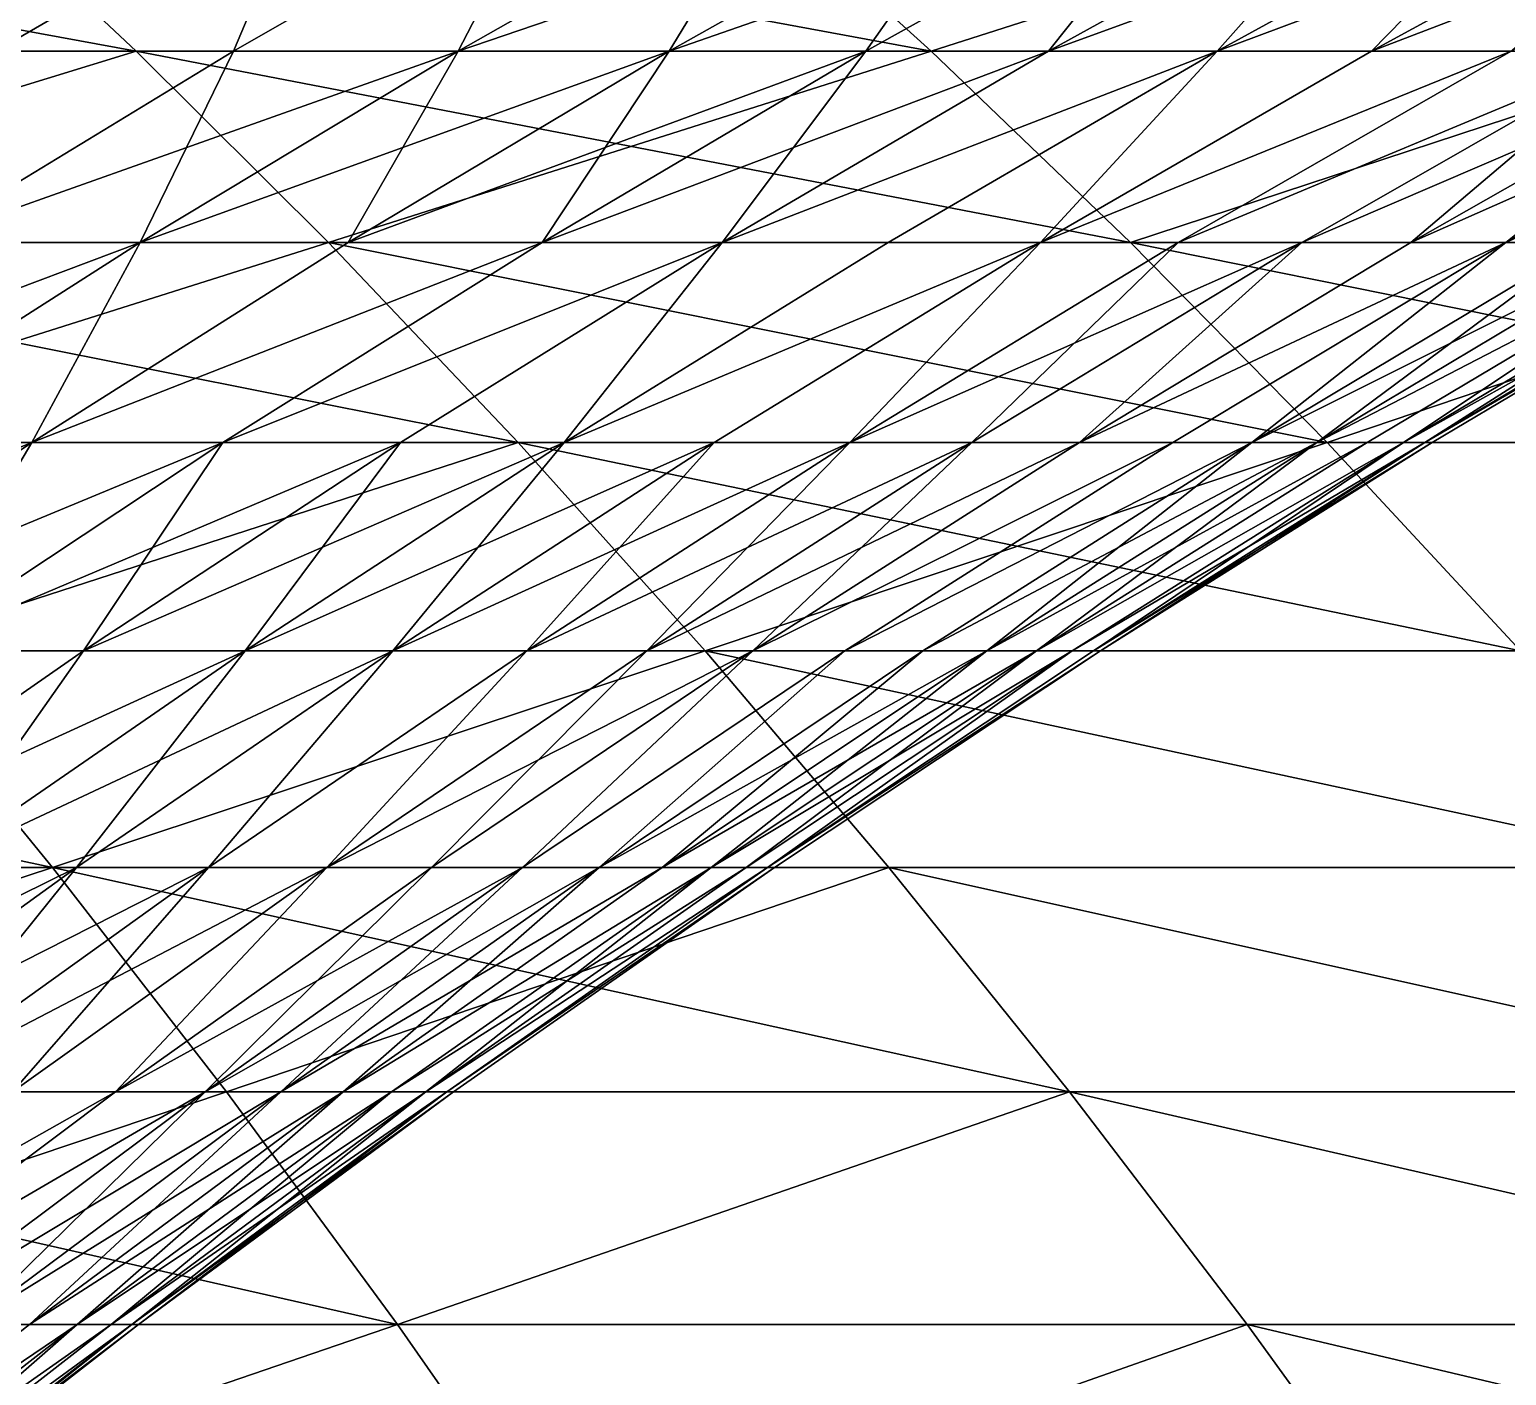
# Model space of a CAD drawing. Header units: millimetres. Extents: x -3250 to 6200, y -3250 to 3250.
# Drawn here: x 4911.4 to 4986.6, y 635.1 to 703.7 of the extents above; entities that cross this region are included whole.
import ezdxf

# ---------------------------------------------------------------- set-up
doc = ezdxf.new("R2010")
doc.units = ezdxf.units.MM
doc.header["$MEASUREMENT"] = 0
doc.layers.add('MESH_3D', color=2, linetype='CONTINUOUS')

msp = doc.modelspace()

# ---------------------------------------------------------------- linework, layer by layer
at = {"layer": 'MESH_3D'}
for points in [[(4866.086, 711.897, 1149.376), (4906.906, 711.897, 1176.467), (4916.84, 702.577, 1161.896)], [(4866.086, 711.897, 1149.376), (4916.84, 702.577, 1161.896), (4875.654, 702.577, 1134.562)], [(4906.906, 711.897, 25523.533), (4875.654, 702.577, 25565.438), (4916.84, 702.577, 25538.104)], [(4883.327, 702.577, 2244.611), (4896.837, 702.577, 2271.791), (4912.725, 711.897, 2264.14)], [(4883.327, 702.577, 2244.611), (4912.725, 711.897, 2264.14), (4899.02, 711.897, 2236.565)], [(4896.837, 702.577, 2271.791), (4909.664, 702.577, 2299.3), (4925.738, 711.897, 2292.047)], [(4896.837, 702.577, 2271.791), (4925.738, 711.897, 2292.047), (4912.725, 711.897, 2264.14)], [(4896.837, 702.577, 24428.209), (4899.02, 711.897, 24463.435), (4912.725, 711.897, 24435.86)], [(4909.664, 702.577, 24400.7), (4896.837, 702.577, 24428.209), (4912.725, 711.897, 24435.86)], [(4906.906, 711.897, 1176.467), (4957.332, 702.577, 1190.249), (4916.84, 702.577, 1161.896)], [(4906.906, 711.897, 1176.467), (4947.038, 711.897, 1204.567), (4957.332, 702.577, 1190.249)], [(4957.332, 702.577, 25509.751), (4906.906, 711.897, 25523.533), (4916.84, 702.577, 25538.104)], [(4947.038, 711.897, 25495.433), (4906.906, 711.897, 25523.533), (4957.332, 702.577, 25509.751)], [(4909.664, 702.577, 2299.3), (4921.802, 702.577, 2327.121), (4925.738, 711.897, 2292.047)], [(4909.664, 702.577, 24400.7), (4912.725, 711.897, 24435.86), (4925.738, 711.897, 24407.953)], [(4921.802, 702.577, 24372.879), (4909.664, 702.577, 24400.7), (4925.738, 711.897, 24407.953)], [(4921.802, 702.577, 2327.121), (4933.243, 702.577, 2355.235), (4938.052, 711.897, 2320.271)], [(4925.738, 711.897, 2292.047), (4921.802, 702.577, 2327.121), (4938.052, 711.897, 2320.271)], [(4921.802, 702.577, 24372.879), (4925.738, 711.897, 24407.953), (4938.052, 711.897, 24379.729)], [(4933.243, 702.577, 24344.765), (4921.802, 702.577, 24372.879), (4938.052, 711.897, 24379.729)], [(4933.243, 702.577, 2355.235), (4960.55, 711.897, 2377.594), (4949.658, 711.897, 2348.792)], [(4933.243, 702.577, 2355.235), (4943.979, 702.577, 2383.626), (4960.55, 711.897, 2377.594)], [(4938.052, 711.897, 2320.271), (4933.243, 702.577, 2355.235), (4949.658, 711.897, 2348.792)], [(4933.243, 702.577, 24344.765), (4938.052, 711.897, 24379.729), (4949.658, 711.897, 24351.208)], [(4943.979, 702.577, 24316.374), (4933.243, 702.577, 24344.765), (4949.658, 711.897, 24351.208)], [(4943.979, 702.577, 2383.626), (4970.72, 711.897, 2406.659), (4960.55, 711.897, 2377.594)], [(4943.979, 702.577, 2383.626), (4954.004, 702.577, 2412.275), (4970.72, 711.897, 2406.659)], [(4943.979, 702.577, 24316.374), (4949.658, 711.897, 24351.208), (4960.55, 711.897, 24322.406)], [(4954.004, 702.577, 24287.725), (4943.979, 702.577, 24316.374), (4960.55, 711.897, 24322.406)], [(4947.038, 711.897, 1204.567), (4986.457, 711.897, 1233.66), (4957.332, 702.577, 1190.249)], [(4986.457, 711.897, 25466.34), (4947.038, 711.897, 25495.433), (4957.332, 702.577, 25509.751)], [(4954.004, 702.577, 2412.275), (4963.311, 702.577, 2441.166), (4970.72, 711.897, 2406.659)], [(4954.004, 702.577, 24287.725), (4960.55, 711.897, 24322.406), (4970.72, 711.897, 24293.341)], [(4963.311, 702.577, 24258.834), (4954.004, 702.577, 24287.725), (4970.72, 711.897, 24293.341)], [(4957.332, 702.577, 1190.249), (4986.457, 711.897, 1233.66), (4997.105, 702.577, 1219.603)], [(4986.457, 711.897, 25466.34), (4957.332, 702.577, 25509.751), (4997.105, 702.577, 25480.397)], [(4963.311, 702.577, 2441.166), (4988.871, 711.897, 2465.503), (4980.162, 711.897, 2435.968)], [(4963.311, 702.577, 2441.166), (4971.896, 702.577, 2470.28), (4988.871, 711.897, 2465.503)], [(4970.72, 711.897, 2406.659), (4963.311, 702.577, 2441.166), (4980.162, 711.897, 2435.968)], [(4963.311, 702.577, 24258.834), (4970.72, 711.897, 24293.341), (4980.162, 711.897, 24264.032)], [(4971.896, 702.577, 24229.72), (4963.311, 702.577, 24258.834), (4980.162, 711.897, 24264.032)], [(4971.896, 702.577, 2470.28), (4996.841, 711.897, 2495.247), (4988.871, 711.897, 2465.503)], [(4971.896, 702.577, 2470.28), (4979.752, 702.577, 2499.598), (4996.841, 711.897, 2495.247)], [(4971.896, 702.577, 24229.72), (4980.162, 711.897, 24264.032), (4988.871, 711.897, 24234.497)], [(4979.752, 702.577, 24200.402), (4971.896, 702.577, 24229.72), (4988.871, 711.897, 24234.497)], [(4979.752, 702.577, 2499.598), (4986.874, 702.577, 2529.104), (4996.841, 711.897, 2495.247)], [(4979.752, 702.577, 24200.402), (4988.871, 711.897, 24234.497), (4996.841, 711.897, 24204.753)], [(5004.067, 711.897, 24174.82), (4979.752, 702.577, 24200.402), (4996.841, 711.897, 24204.753)], [(4986.874, 702.577, 24170.896), (4979.752, 702.577, 24200.402), (5004.067, 711.897, 24174.82)], [(4986.457, 711.897, 1233.66), (5025.138, 711.897, 1263.726), (5036.133, 702.577, 1249.938)], [(4986.457, 711.897, 1233.66), (5036.133, 702.577, 1249.938), (4997.105, 702.577, 1219.603)], [(5025.138, 711.897, 25436.274), (4986.457, 711.897, 25466.34), (4997.105, 702.577, 25480.397)], [(4875.654, 702.577, 1134.562), (4916.84, 702.577, 1161.896), (4885.093, 692.82, 1119.948)], [(4916.84, 702.577, 25538.104), (4875.654, 702.577, 25565.438), (4885.093, 692.82, 25580.052)], [(4885.093, 692.82, 1119.948), (4916.84, 702.577, 1161.896), (4926.64, 692.82, 1147.522)], [(4916.84, 702.577, 25538.104), (4885.093, 692.82, 25580.052), (4926.64, 692.82, 25552.478)], [(4905.771, 692.82, 2333.878), (4933.243, 702.577, 2355.235), (4921.802, 702.577, 2327.121)], [(4905.771, 692.82, 2333.878), (4917.048, 692.82, 2361.591), (4933.243, 702.577, 2355.235)], [(4909.664, 702.577, 2299.3), (4905.771, 692.82, 2333.878), (4921.802, 702.577, 2327.121)], [(4905.771, 692.82, 24366.122), (4909.664, 702.577, 24400.7), (4921.802, 702.577, 24372.879)], [(4917.048, 692.82, 24338.409), (4905.771, 692.82, 24366.122), (4921.802, 702.577, 24372.879)], [(4916.84, 702.577, 1161.896), (4957.332, 702.577, 1190.249), (4967.487, 692.82, 1176.124)], [(4916.84, 702.577, 1161.896), (4967.487, 692.82, 1176.124), (4926.64, 692.82, 1147.522)], [(4957.332, 702.577, 25509.751), (4916.84, 702.577, 25538.104), (4926.64, 692.82, 25552.478)], [(4917.048, 692.82, 2361.591), (4927.631, 692.82, 2389.576), (4943.979, 702.577, 2383.626)], [(4917.048, 692.82, 2361.591), (4943.979, 702.577, 2383.626), (4933.243, 702.577, 2355.235)], [(4917.048, 692.82, 24338.409), (4921.802, 702.577, 24372.879), (4933.243, 702.577, 24344.765)], [(4927.631, 692.82, 24310.424), (4917.048, 692.82, 24338.409), (4933.243, 702.577, 24344.765)], [(4957.332, 702.577, 25509.751), (4926.64, 692.82, 25552.478), (4967.487, 692.82, 25523.876)], [(4927.631, 692.82, 2389.576), (4937.513, 692.82, 2417.816), (4943.979, 702.577, 2383.626)], [(4927.631, 692.82, 24310.424), (4933.243, 702.577, 24344.765), (4943.979, 702.577, 24316.374)], [(4954.004, 702.577, 24287.725), (4927.631, 692.82, 24310.424), (4943.979, 702.577, 24316.374)], [(4937.513, 692.82, 24282.184), (4927.631, 692.82, 24310.424), (4954.004, 702.577, 24287.725)], [(4937.513, 692.82, 2417.816), (4963.311, 702.577, 2441.166), (4954.004, 702.577, 2412.275)], [(4937.513, 692.82, 2417.816), (4946.687, 692.82, 2446.294), (4963.311, 702.577, 2441.166)], [(4943.979, 702.577, 2383.626), (4937.513, 692.82, 2417.816), (4954.004, 702.577, 2412.275)], [(4946.687, 692.82, 24253.706), (4937.513, 692.82, 24282.184), (4954.004, 702.577, 24287.725)], [(4946.687, 692.82, 2446.294), (4971.896, 702.577, 2470.28), (4963.311, 702.577, 2441.166)], [(4946.687, 692.82, 2446.294), (4955.149, 692.82, 2474.991), (4971.896, 702.577, 2470.28)], [(4946.687, 692.82, 24253.706), (4954.004, 702.577, 24287.725), (4963.311, 702.577, 24258.834)], [(4971.896, 702.577, 24229.72), (4946.687, 692.82, 24253.706), (4963.311, 702.577, 24258.834)], [(4955.149, 692.82, 24225.009), (4946.687, 692.82, 24253.706), (4971.896, 702.577, 24229.72)], [(4955.149, 692.82, 2474.991), (4962.893, 692.82, 2503.891), (4971.896, 702.577, 2470.28)], [(4962.893, 692.82, 24196.109), (4955.149, 692.82, 24225.009), (4971.896, 702.577, 24229.72)], [(4957.332, 702.577, 1190.249), (4997.105, 702.577, 1219.603), (4967.487, 692.82, 1176.124)], [(4997.105, 702.577, 25480.397), (4957.332, 702.577, 25509.751), (4967.487, 692.82, 25523.876)], [(4962.893, 692.82, 2503.891), (4969.913, 692.82, 2532.975), (4986.874, 702.577, 2529.104)], [(4962.893, 692.82, 2503.891), (4986.874, 702.577, 2529.104), (4979.752, 702.577, 2499.598)], [(4971.896, 702.577, 2470.28), (4962.893, 692.82, 2503.891), (4979.752, 702.577, 2499.598)], [(4962.893, 692.82, 24196.109), (4971.896, 702.577, 24229.72), (4979.752, 702.577, 24200.402)], [(4986.874, 702.577, 24170.896), (4962.893, 692.82, 24196.109), (4979.752, 702.577, 24200.402)], [(4969.913, 692.82, 24167.025), (4962.893, 692.82, 24196.109), (4986.874, 702.577, 24170.896)], [(4967.487, 692.82, 1176.124), (4997.105, 702.577, 1219.603), (5007.609, 692.82, 1205.735)], [(4997.105, 702.577, 25480.397), (4967.487, 692.82, 25523.876), (5007.609, 692.82, 25494.265)], [(4969.913, 692.82, 2532.975), (4976.207, 692.82, 2562.225), (4993.259, 702.577, 2558.778)], [(4969.913, 692.82, 2532.975), (4993.259, 702.577, 2558.778), (4986.874, 702.577, 2529.104)], [(4993.259, 702.577, 24141.222), (4969.913, 692.82, 24167.025), (4986.874, 702.577, 24170.896)], [(4976.207, 692.82, 24137.775), (4969.913, 692.82, 24167.025), (4993.259, 702.577, 24141.222)], [(4976.207, 692.82, 2562.225), (4998.902, 702.577, 2588.601), (4993.259, 702.577, 2558.778)], [(4976.207, 692.82, 2562.225), (4981.769, 692.82, 2591.622), (4998.902, 702.577, 2588.601)], [(4981.769, 692.82, 24108.378), (4976.207, 692.82, 24137.775), (4993.259, 702.577, 24141.222)], [(4981.769, 692.82, 2591.622), (4986.597, 692.82, 2621.149), (5003.8, 702.577, 2618.556)], [(4981.769, 692.82, 2591.622), (5003.8, 702.577, 2618.556), (4998.902, 702.577, 2588.601)], [(4981.769, 692.82, 24108.378), (4993.259, 702.577, 24141.222), (4998.902, 702.577, 24111.399)], [(4986.597, 692.82, 24078.851), (4981.769, 692.82, 24108.378), (4998.902, 702.577, 24111.399)], [(4986.597, 692.82, 2621.149), (4990.687, 692.82, 2650.788), (5007.949, 702.577, 2648.624)], [(4986.597, 692.82, 2621.149), (5007.949, 702.577, 2648.624), (5003.8, 702.577, 2618.556)], [(4986.597, 692.82, 24078.851), (4998.902, 702.577, 24111.399), (5003.8, 702.577, 24081.444)], [(4990.687, 692.82, 24049.212), (4986.597, 692.82, 24078.851), (5003.8, 702.577, 24081.444)], [(4885.093, 692.82, 1119.948), (4936.3, 682.633, 1133.354), (4894.396, 682.633, 1105.543)], [(4885.093, 692.82, 1119.948), (4926.64, 692.82, 1147.522), (4936.3, 682.633, 1133.354)], [(4926.64, 692.82, 25552.478), (4885.093, 692.82, 25580.052), (4894.396, 682.633, 25594.457)], [(4889.97, 682.633, 2340.539), (4917.048, 692.82, 2361.591), (4905.771, 692.82, 2333.878)], [(4889.97, 682.633, 2340.539), (4901.086, 682.633, 2367.856), (4917.048, 692.82, 2361.591)], [(4926.64, 692.82, 25552.478), (4894.396, 682.633, 25594.457), (4936.3, 682.633, 25566.646)], [(4901.086, 682.633, 2367.856), (4911.517, 682.633, 2395.441), (4917.048, 692.82, 2361.591)], [(4901.086, 682.633, 24332.144), (4905.771, 692.82, 24366.122), (4917.048, 692.82, 24338.409)], [(4911.517, 682.633, 24304.559), (4901.086, 682.633, 24332.144), (4917.048, 692.82, 24338.409)], [(4911.517, 682.633, 2395.441), (4937.513, 692.82, 2417.816), (4927.631, 692.82, 2389.576)], [(4911.517, 682.633, 2395.441), (4921.258, 682.633, 2423.277), (4937.513, 692.82, 2417.816)], [(4917.048, 692.82, 2361.591), (4911.517, 682.633, 2395.441), (4927.631, 692.82, 2389.576)], [(4911.517, 682.633, 24304.559), (4917.048, 692.82, 24338.409), (4927.631, 692.82, 24310.424)], [(4937.513, 692.82, 24282.184), (4911.517, 682.633, 24304.559), (4927.631, 692.82, 24310.424)], [(4921.258, 682.633, 24276.723), (4911.517, 682.633, 24304.559), (4937.513, 692.82, 24282.184)], [(4921.258, 682.633, 2423.277), (4930.301, 682.633, 2451.348), (4946.687, 692.82, 2446.294)], [(4921.258, 682.633, 2423.277), (4946.687, 692.82, 2446.294), (4937.513, 692.82, 2417.816)], [(4946.687, 692.82, 24253.706), (4921.258, 682.633, 24276.723), (4937.513, 692.82, 24282.184)], [(4930.301, 682.633, 24248.652), (4921.258, 682.633, 24276.723), (4946.687, 692.82, 24253.706)], [(4926.64, 692.82, 1147.522), (4967.487, 692.82, 1176.124), (4977.497, 682.633, 1162.201)], [(4926.64, 692.82, 1147.522), (4977.497, 682.633, 1162.201), (4936.3, 682.633, 1133.354)], [(4977.497, 682.633, 25537.799), (4926.64, 692.82, 25552.478), (4936.3, 682.633, 25566.646)], [(4967.487, 692.82, 25523.876), (4926.64, 692.82, 25552.478), (4977.497, 682.633, 25537.799)], [(4930.301, 682.633, 2451.348), (4938.642, 682.633, 2479.636), (4946.687, 692.82, 2446.294)], [(4938.642, 682.633, 24220.364), (4930.301, 682.633, 24248.652), (4946.687, 692.82, 24253.706)], [(4938.642, 682.633, 2479.636), (4962.893, 692.82, 2503.891), (4955.149, 692.82, 2474.991)], [(4938.642, 682.633, 2479.636), (4946.275, 682.633, 2508.123), (4962.893, 692.82, 2503.891)], [(4946.687, 692.82, 2446.294), (4938.642, 682.633, 2479.636), (4955.149, 692.82, 2474.991)], [(4938.642, 682.633, 24220.364), (4946.687, 692.82, 24253.706), (4955.149, 692.82, 24225.009)], [(4962.893, 692.82, 24196.109), (4938.642, 682.633, 24220.364), (4955.149, 692.82, 24225.009)], [(4946.275, 682.633, 24191.877), (4938.642, 682.633, 24220.364), (4962.893, 692.82, 24196.109)], [(4946.275, 682.633, 2508.123), (4953.195, 682.633, 2536.791), (4962.893, 692.82, 2503.891)], [(4953.195, 682.633, 24163.209), (4946.275, 682.633, 24191.877), (4962.893, 692.82, 24196.109)], [(4953.195, 682.633, 2536.791), (4959.399, 682.633, 2565.622), (4976.207, 692.82, 2562.225)], [(4953.195, 682.633, 2536.791), (4976.207, 692.82, 2562.225), (4969.913, 692.82, 2532.975)], [(4962.893, 692.82, 2503.891), (4953.195, 682.633, 2536.791), (4969.913, 692.82, 2532.975)], [(4953.195, 682.633, 24163.209), (4962.893, 692.82, 24196.109), (4969.913, 692.82, 24167.025)], [(4959.399, 682.633, 24134.378), (4953.195, 682.633, 24163.209), (4969.913, 692.82, 24167.025)], [(4959.399, 682.633, 2565.622), (4964.882, 682.633, 2594.6), (4976.207, 692.82, 2562.225)], [(4959.399, 682.633, 24134.378), (4969.913, 692.82, 24167.025), (4976.207, 692.82, 24137.775)], [(4964.882, 682.633, 24105.4), (4959.399, 682.633, 24134.378), (4976.207, 692.82, 24137.775)], [(4964.882, 682.633, 2594.6), (4969.64, 682.633, 2623.705), (4986.597, 692.82, 2621.149)], [(4964.882, 682.633, 2594.6), (4986.597, 692.82, 2621.149), (4981.769, 692.82, 2591.622)], [(4976.207, 692.82, 2562.225), (4964.882, 682.633, 2594.6), (4981.769, 692.82, 2591.622)], [(4964.882, 682.633, 24105.4), (4976.207, 692.82, 24137.775), (4981.769, 692.82, 24108.378)], [(4986.597, 692.82, 24078.851), (4964.882, 682.633, 24105.4), (4981.769, 692.82, 24108.378)], [(4969.64, 682.633, 24076.295), (4964.882, 682.633, 24105.4), (4986.597, 692.82, 24078.851)], [(4967.487, 692.82, 1176.124), (5007.609, 692.82, 1205.735), (5017.963, 682.633, 1192.066)], [(4967.487, 692.82, 1176.124), (5017.963, 682.633, 1192.066), (4977.497, 682.633, 1162.201)], [(5007.609, 692.82, 25494.265), (4967.487, 692.82, 25523.876), (4977.497, 682.633, 25537.799)], [(4969.64, 682.633, 2623.705), (4973.672, 682.633, 2652.92), (4986.597, 692.82, 2621.149)], [(4973.672, 682.633, 24047.08), (4969.64, 682.633, 24076.295), (4986.597, 692.82, 24078.851)], [(4973.672, 682.633, 2652.92), (4976.974, 682.633, 2682.226), (4994.037, 692.82, 2680.519)], [(4973.672, 682.633, 2652.92), (4994.037, 692.82, 2680.519), (4990.687, 692.82, 2650.788)], [(4986.597, 692.82, 2621.149), (4973.672, 682.633, 2652.92), (4990.687, 692.82, 2650.788)], [(4973.672, 682.633, 24047.08), (4986.597, 692.82, 24078.851), (4990.687, 692.82, 24049.212)], [(4976.974, 682.633, 24017.774), (4973.672, 682.633, 24047.08), (4990.687, 692.82, 24049.212)], [(4976.974, 682.633, 2682.226), (4979.544, 682.633, 2711.605), (4996.645, 692.82, 2710.324)], [(4976.974, 682.633, 2682.226), (4996.645, 692.82, 2710.324), (4994.037, 692.82, 2680.519)], [(4976.974, 682.633, 24017.774), (4990.687, 692.82, 24049.212), (4994.037, 692.82, 24019.481)], [(4996.645, 692.82, 23989.676), (4976.974, 682.633, 24017.774), (4994.037, 692.82, 24019.481)], [(4979.544, 682.633, 23988.395), (4976.974, 682.633, 24017.774), (4996.645, 692.82, 23989.676)], [(5007.609, 692.82, 25494.265), (4977.497, 682.633, 25537.799), (5017.963, 682.633, 25507.934)], [(4979.544, 682.633, 2711.605), (4981.381, 682.633, 2741.04), (4996.645, 692.82, 2710.324)], [(4981.381, 682.633, 23958.96), (4979.544, 682.633, 23988.395), (4996.645, 692.82, 23989.676)], [(4981.381, 682.633, 2741.04), (4982.484, 682.633, 2770.511), (4998.508, 692.82, 2740.185)], [(4996.645, 692.82, 2710.324), (4981.381, 682.633, 2741.04), (4998.508, 692.82, 2740.185)], [(4981.381, 682.633, 23958.96), (4996.645, 692.82, 23989.676), (4998.508, 692.82, 23959.815)], [(4999.627, 692.82, 23929.917), (4981.381, 682.633, 23958.96), (4998.508, 692.82, 23959.815)], [(4982.484, 682.633, 23929.489), (4981.381, 682.633, 23958.96), (4999.627, 692.82, 23929.917)], [(4982.484, 682.633, 2770.511), (4982.852, 682.633, 2800), (5000, 692.82, 2800)], [(4982.484, 682.633, 2770.511), (5000, 692.82, 2800), (4999.627, 692.82, 2770.083)], [(4998.508, 692.82, 2740.185), (4982.484, 682.633, 2770.511), (4999.627, 692.82, 2770.083)], [(4982.484, 682.633, 23929.489), (5000, 692.82, 23900), (4982.852, 682.633, 23900)], [(4982.484, 682.633, 23929.489), (4999.627, 692.82, 23929.917), (5000, 692.82, 23900)], [(5000, 692.82, 23900), (5000, 692.82, 2800), (4982.852, 682.633, 2800)], [(4982.852, 682.633, 23900), (5000, 692.82, 23900), (4982.852, 682.633, 2800)], [(4885.364, 672.021, 2374.026), (4911.517, 682.633, 2395.441), (4901.086, 682.633, 2367.856)], [(4885.364, 672.021, 2374.026), (4895.647, 672.021, 2401.217), (4911.517, 682.633, 2395.441)], [(4894.396, 682.633, 1105.543), (4936.3, 682.633, 1133.354), (4903.559, 672.021, 1091.356)], [(4936.3, 682.633, 25566.646), (4894.396, 682.633, 25594.457), (4903.559, 672.021, 25608.644)], [(4895.647, 672.021, 2401.217), (4921.258, 682.633, 2423.277), (4911.517, 682.633, 2395.441)], [(4895.647, 672.021, 2401.217), (4905.248, 672.021, 2428.656), (4921.258, 682.633, 2423.277)], [(4895.647, 672.021, 24298.783), (4901.086, 682.633, 24332.144), (4911.517, 682.633, 24304.559)], [(4905.248, 672.021, 24271.344), (4895.647, 672.021, 24298.783), (4911.517, 682.633, 24304.559)], [(4903.559, 672.021, 1091.356), (4936.3, 682.633, 1133.354), (4945.814, 672.021, 1119.4)], [(4936.3, 682.633, 25566.646), (4903.559, 672.021, 25608.644), (4945.814, 672.021, 25580.6)], [(4905.248, 672.021, 2428.656), (4930.301, 682.633, 2451.348), (4921.258, 682.633, 2423.277)], [(4905.248, 672.021, 2428.656), (4914.163, 672.021, 2456.326), (4930.301, 682.633, 2451.348)], [(4905.248, 672.021, 24271.344), (4911.517, 682.633, 24304.559), (4921.258, 682.633, 24276.723)], [(4914.163, 672.021, 24243.674), (4905.248, 672.021, 24271.344), (4921.258, 682.633, 24276.723)], [(4914.163, 672.021, 2456.326), (4922.384, 672.021, 2484.21), (4938.642, 682.633, 2479.636)], [(4914.163, 672.021, 2456.326), (4938.642, 682.633, 2479.636), (4930.301, 682.633, 2451.348)], [(4914.163, 672.021, 24243.674), (4921.258, 682.633, 24276.723), (4930.301, 682.633, 24248.652)], [(4922.384, 672.021, 24215.79), (4914.163, 672.021, 24243.674), (4930.301, 682.633, 24248.652)], [(4922.384, 672.021, 2484.21), (4946.275, 682.633, 2508.123), (4938.642, 682.633, 2479.636)], [(4922.384, 672.021, 2484.21), (4929.908, 672.021, 2512.29), (4946.275, 682.633, 2508.123)], [(4922.384, 672.021, 24215.79), (4930.301, 682.633, 24248.652), (4938.642, 682.633, 24220.364)], [(4929.908, 672.021, 24187.71), (4922.384, 672.021, 24215.79), (4938.642, 682.633, 24220.364)], [(4929.908, 672.021, 2512.29), (4953.195, 682.633, 2536.791), (4946.275, 682.633, 2508.123)], [(4929.908, 672.021, 2512.29), (4936.73, 672.021, 2540.549), (4953.195, 682.633, 2536.791)], [(4929.908, 672.021, 24187.71), (4938.642, 682.633, 24220.364), (4946.275, 682.633, 24191.877)], [(4936.73, 672.021, 24159.451), (4929.908, 672.021, 24187.71), (4946.275, 682.633, 24191.877)], [(4936.3, 682.633, 1133.354), (4977.497, 682.633, 1162.201), (4987.356, 672.021, 1148.488)], [(4936.3, 682.633, 1133.354), (4987.356, 672.021, 1148.488), (4945.814, 672.021, 1119.4)], [(4977.497, 682.633, 25537.799), (4936.3, 682.633, 25566.646), (4945.814, 672.021, 25580.6)], [(4936.73, 672.021, 2540.549), (4959.399, 682.633, 2565.622), (4953.195, 682.633, 2536.791)], [(4936.73, 672.021, 2540.549), (4942.845, 672.021, 2568.969), (4959.399, 682.633, 2565.622)], [(4936.73, 672.021, 24159.451), (4946.275, 682.633, 24191.877), (4953.195, 682.633, 24163.209)], [(4942.845, 672.021, 24131.031), (4936.73, 672.021, 24159.451), (4953.195, 682.633, 24163.209)], [(4942.845, 672.021, 2568.969), (4948.249, 672.021, 2597.533), (4964.882, 682.633, 2594.6)], [(4942.845, 672.021, 2568.969), (4964.882, 682.633, 2594.6), (4959.399, 682.633, 2565.622)], [(4942.845, 672.021, 24131.031), (4953.195, 682.633, 24163.209), (4959.399, 682.633, 24134.378)], [(4948.249, 672.021, 24102.467), (4942.845, 672.021, 24131.031), (4959.399, 682.633, 24134.378)], [(4977.497, 682.633, 25537.799), (4945.814, 672.021, 25580.6), (4987.356, 672.021, 25551.512)], [(4948.249, 672.021, 2597.533), (4969.64, 682.633, 2623.705), (4964.882, 682.633, 2594.6)], [(4948.249, 672.021, 2597.533), (4952.94, 672.021, 2626.222), (4969.64, 682.633, 2623.705)], [(4948.249, 672.021, 24102.467), (4959.399, 682.633, 24134.378), (4964.882, 682.633, 24105.4)], [(4969.64, 682.633, 24076.295), (4948.249, 672.021, 24102.467), (4964.882, 682.633, 24105.4)], [(4952.94, 672.021, 24073.778), (4948.249, 672.021, 24102.467), (4969.64, 682.633, 24076.295)], [(4952.94, 672.021, 2626.222), (4973.672, 682.633, 2652.92), (4969.64, 682.633, 2623.705)], [(4952.94, 672.021, 2626.222), (4956.914, 672.021, 2655.02), (4973.672, 682.633, 2652.92)], [(4973.672, 682.633, 24047.08), (4952.94, 672.021, 24073.778), (4969.64, 682.633, 24076.295)], [(4956.914, 672.021, 24044.98), (4952.94, 672.021, 24073.778), (4973.672, 682.633, 24047.08)], [(4956.914, 672.021, 2655.02), (4976.974, 682.633, 2682.226), (4973.672, 682.633, 2652.92)], [(4956.914, 672.021, 2655.02), (4960.169, 672.021, 2683.908), (4976.974, 682.633, 2682.226)], [(4960.169, 672.021, 24016.092), (4956.914, 672.021, 24044.98), (4973.672, 682.633, 24047.08)], [(4960.169, 672.021, 2683.908), (4962.703, 672.021, 2712.867), (4979.544, 682.633, 2711.605)], [(4960.169, 672.021, 2683.908), (4979.544, 682.633, 2711.605), (4976.974, 682.633, 2682.226)], [(4960.169, 672.021, 24016.092), (4973.672, 682.633, 24047.08), (4976.974, 682.633, 24017.774)], [(4962.703, 672.021, 23987.133), (4960.169, 672.021, 24016.092), (4976.974, 682.633, 24017.774)], [(4962.703, 672.021, 2712.867), (4964.514, 672.021, 2741.882), (4981.381, 682.633, 2741.04)], [(4962.703, 672.021, 2712.867), (4981.381, 682.633, 2741.04), (4979.544, 682.633, 2711.605)], [(4962.703, 672.021, 23987.133), (4976.974, 682.633, 24017.774), (4979.544, 682.633, 23988.395)], [(4981.381, 682.633, 23958.96), (4962.703, 672.021, 23987.133), (4979.544, 682.633, 23988.395)], [(4964.514, 672.021, 23958.118), (4962.703, 672.021, 23987.133), (4981.381, 682.633, 23958.96)], [(4964.514, 672.021, 2741.882), (4982.484, 682.633, 2770.511), (4981.381, 682.633, 2741.04)], [(4964.514, 672.021, 2741.882), (4965.601, 672.021, 2770.932), (4982.484, 682.633, 2770.511)], [(4965.601, 672.021, 23929.068), (4964.514, 672.021, 23958.118), (4981.381, 682.633, 23958.96)], [(4965.601, 672.021, 2770.932), (4982.852, 682.633, 2800), (4982.484, 682.633, 2770.511)], [(4965.601, 672.021, 2770.932), (4965.963, 672.021, 2800), (4982.852, 682.633, 2800)], [(4965.601, 672.021, 23929.068), (4981.381, 682.633, 23958.96), (4982.484, 682.633, 23929.489)], [(4965.601, 672.021, 23929.068), (4982.484, 682.633, 23929.489), (4965.963, 672.021, 23900)], [(4965.963, 672.021, 23900), (4982.852, 682.633, 23900), (4982.852, 682.633, 2800)], [(4965.963, 672.021, 23900), (4982.852, 682.633, 2800), (4965.963, 672.021, 2800)], [(4982.484, 682.633, 23929.489), (4982.852, 682.633, 23900), (4965.963, 672.021, 23900)], [(4977.497, 682.633, 1162.201), (5017.963, 682.633, 1192.066), (4987.356, 672.021, 1148.488)], [(5017.963, 682.633, 25507.934), (4977.497, 682.633, 25537.799), (4987.356, 672.021, 25551.512)], [(4860.619, 672.021, 1064.375), (4912.576, 660.991, 1077.396), (4869.284, 660.991, 1050.194)], [(4860.619, 672.021, 1064.375), (4903.559, 672.021, 1091.356), (4912.576, 660.991, 1077.396)], [(4903.559, 672.021, 25608.644), (4869.284, 660.991, 25649.806), (4912.576, 660.991, 25622.604)], [(4898.282, 660.991, 2461.225), (4922.384, 672.021, 2484.21), (4914.163, 672.021, 2456.326)], [(4898.282, 660.991, 2461.225), (4906.386, 660.991, 2488.711), (4922.384, 672.021, 2484.21)], [(4905.248, 672.021, 2428.656), (4898.282, 660.991, 2461.225), (4914.163, 672.021, 2456.326)], [(4898.282, 660.991, 24238.775), (4905.248, 672.021, 24271.344), (4914.163, 672.021, 24243.674)], [(4906.386, 660.991, 24211.289), (4898.282, 660.991, 24238.775), (4914.163, 672.021, 24243.674)], [(4903.559, 672.021, 1091.356), (4945.814, 672.021, 1119.4), (4912.576, 660.991, 1077.396)], [(4945.814, 672.021, 25580.6), (4903.559, 672.021, 25608.644), (4912.576, 660.991, 25622.604)], [(4906.386, 660.991, 2488.711), (4913.803, 660.991, 2516.391), (4929.908, 672.021, 2512.29)], [(4906.386, 660.991, 2488.711), (4929.908, 672.021, 2512.29), (4922.384, 672.021, 2484.21)], [(4906.386, 660.991, 24211.289), (4914.163, 672.021, 24243.674), (4922.384, 672.021, 24215.79)], [(4913.803, 660.991, 24183.609), (4906.386, 660.991, 24211.289), (4922.384, 672.021, 24215.79)], [(4912.576, 660.991, 1077.396), (4945.814, 672.021, 1119.4), (4955.176, 660.991, 1105.668)], [(4945.814, 672.021, 25580.6), (4912.576, 660.991, 25622.604), (4955.176, 660.991, 25594.332)], [(4913.803, 660.991, 2516.391), (4920.528, 660.991, 2544.247), (4929.908, 672.021, 2512.29)], [(4913.803, 660.991, 24183.609), (4922.384, 672.021, 24215.79), (4929.908, 672.021, 24187.71)], [(4920.528, 660.991, 24155.753), (4913.803, 660.991, 24183.609), (4929.908, 672.021, 24187.71)], [(4920.528, 660.991, 2544.247), (4926.555, 660.991, 2572.262), (4936.73, 672.021, 2540.549)], [(4929.908, 672.021, 2512.29), (4920.528, 660.991, 2544.247), (4936.73, 672.021, 2540.549)], [(4920.528, 660.991, 24155.753), (4929.908, 672.021, 24187.71), (4936.73, 672.021, 24159.451)], [(4926.555, 660.991, 24127.738), (4920.528, 660.991, 24155.753), (4936.73, 672.021, 24159.451)], [(4926.555, 660.991, 2572.262), (4948.249, 672.021, 2597.533), (4942.845, 672.021, 2568.969)], [(4926.555, 660.991, 2572.262), (4931.883, 660.991, 2600.419), (4948.249, 672.021, 2597.533)], [(4936.73, 672.021, 2540.549), (4926.555, 660.991, 2572.262), (4942.845, 672.021, 2568.969)], [(4926.555, 660.991, 24127.738), (4936.73, 672.021, 24159.451), (4942.845, 672.021, 24131.031)], [(4931.883, 660.991, 24099.581), (4926.555, 660.991, 24127.738), (4942.845, 672.021, 24131.031)], [(4931.883, 660.991, 2600.419), (4936.507, 660.991, 2628.699), (4948.249, 672.021, 2597.533)], [(4931.883, 660.991, 24099.581), (4942.845, 672.021, 24131.031), (4948.249, 672.021, 24102.467)], [(4936.507, 660.991, 24071.301), (4931.883, 660.991, 24099.581), (4948.249, 672.021, 24102.467)], [(4936.507, 660.991, 2628.699), (4940.424, 660.991, 2657.086), (4952.94, 672.021, 2626.222)], [(4948.249, 672.021, 2597.533), (4936.507, 660.991, 2628.699), (4952.94, 672.021, 2626.222)], [(4936.507, 660.991, 24071.301), (4948.249, 672.021, 24102.467), (4952.94, 672.021, 24073.778)], [(4940.424, 660.991, 24042.914), (4936.507, 660.991, 24071.301), (4952.94, 672.021, 24073.778)], [(4940.424, 660.991, 2657.086), (4960.169, 672.021, 2683.908), (4956.914, 672.021, 2655.02)], [(4940.424, 660.991, 2657.086), (4943.633, 660.991, 2685.562), (4960.169, 672.021, 2683.908)], [(4952.94, 672.021, 2626.222), (4940.424, 660.991, 2657.086), (4956.914, 672.021, 2655.02)], [(4940.424, 660.991, 24042.914), (4952.94, 672.021, 24073.778), (4956.914, 672.021, 24044.98)], [(4943.633, 660.991, 24014.438), (4940.424, 660.991, 24042.914), (4956.914, 672.021, 24044.98)], [(4943.633, 660.991, 2685.562), (4946.13, 660.991, 2714.109), (4962.703, 672.021, 2712.867)], [(4943.633, 660.991, 2685.562), (4962.703, 672.021, 2712.867), (4960.169, 672.021, 2683.908)], [(4943.633, 660.991, 24014.438), (4956.914, 672.021, 24044.98), (4960.169, 672.021, 24016.092)], [(4946.13, 660.991, 23985.891), (4943.633, 660.991, 24014.438), (4960.169, 672.021, 24016.092)], [(4945.814, 672.021, 1119.4), (4987.356, 672.021, 1148.488), (4997.057, 660.991, 1134.994)], [(4945.814, 672.021, 1119.4), (4997.057, 660.991, 1134.994), (4955.176, 660.991, 1105.668)], [(4997.057, 660.991, 25565.006), (4945.814, 672.021, 25580.6), (4955.176, 660.991, 25594.332)], [(4987.356, 672.021, 25551.512), (4945.814, 672.021, 25580.6), (4997.057, 660.991, 25565.006)], [(4946.13, 660.991, 2714.109), (4947.915, 660.991, 2742.71), (4964.514, 672.021, 2741.882)], [(4946.13, 660.991, 2714.109), (4964.514, 672.021, 2741.882), (4962.703, 672.021, 2712.867)], [(4946.13, 660.991, 23985.891), (4960.169, 672.021, 24016.092), (4962.703, 672.021, 23987.133)], [(4947.915, 660.991, 23957.29), (4946.13, 660.991, 23985.891), (4962.703, 672.021, 23987.133)], [(4947.915, 660.991, 2742.71), (4948.987, 660.991, 2771.346), (4964.514, 672.021, 2741.882)], [(4947.915, 660.991, 23957.29), (4962.703, 672.021, 23987.133), (4964.514, 672.021, 23958.118)], [(4948.987, 660.991, 23928.654), (4947.915, 660.991, 23957.29), (4964.514, 672.021, 23958.118)], [(4948.987, 660.991, 2771.346), (4949.344, 660.991, 2800), (4965.963, 672.021, 2800)], [(4948.987, 660.991, 2771.346), (4965.963, 672.021, 2800), (4965.601, 672.021, 2770.932)], [(4964.514, 672.021, 2741.882), (4948.987, 660.991, 2771.346), (4965.601, 672.021, 2770.932)], [(4948.987, 660.991, 23928.654), (4964.514, 672.021, 23958.118), (4965.601, 672.021, 23929.068)], [(4948.987, 660.991, 23928.654), (4965.963, 672.021, 23900), (4949.344, 660.991, 23900)], [(4948.987, 660.991, 23928.654), (4965.601, 672.021, 23929.068), (4965.963, 672.021, 23900)], [(4965.963, 672.021, 23900), (4965.963, 672.021, 2800), (4949.344, 660.991, 2800)], [(4949.344, 660.991, 23900), (4965.963, 672.021, 23900), (4949.344, 660.991, 2800)], [(4869.284, 660.991, 1050.194), (4912.576, 660.991, 1077.396), (4877.804, 649.55, 1036.252)], [(4912.576, 660.991, 25622.604), (4869.284, 660.991, 25649.806), (4877.804, 649.55, 25663.748)], [(4877.804, 649.55, 1036.252), (4912.576, 660.991, 1077.396), (4921.44, 649.55, 1063.671)], [(4912.576, 660.991, 25622.604), (4877.804, 649.55, 25663.748), (4921.44, 649.55, 25636.329)], [(4890.658, 649.55, 2493.136), (4913.803, 660.991, 2516.391), (4906.386, 660.991, 2488.711)], [(4890.658, 649.55, 2493.136), (4897.969, 649.55, 2520.423), (4913.803, 660.991, 2516.391)], [(4913.803, 660.991, 24183.609), (4890.658, 649.55, 24206.864), (4906.386, 660.991, 24211.289)], [(4897.969, 649.55, 24179.577), (4890.658, 649.55, 24206.864), (4913.803, 660.991, 24183.609)], [(4897.969, 649.55, 2520.423), (4920.528, 660.991, 2544.247), (4913.803, 660.991, 2516.391)], [(4897.969, 649.55, 2520.423), (4904.598, 649.55, 2547.883), (4920.528, 660.991, 2544.247)], [(4904.598, 649.55, 24152.117), (4897.969, 649.55, 24179.577), (4913.803, 660.991, 24183.609)], [(4904.598, 649.55, 2547.883), (4926.555, 660.991, 2572.262), (4920.528, 660.991, 2544.247)], [(4904.598, 649.55, 2547.883), (4910.54, 649.55, 2575.499), (4926.555, 660.991, 2572.262)], [(4904.598, 649.55, 24152.117), (4913.803, 660.991, 24183.609), (4920.528, 660.991, 24155.753)], [(4910.54, 649.55, 24124.501), (4904.598, 649.55, 24152.117), (4920.528, 660.991, 24155.753)], [(4910.54, 649.55, 2575.499), (4915.792, 649.55, 2603.256), (4926.555, 660.991, 2572.262)], [(4910.54, 649.55, 24124.501), (4920.528, 660.991, 24155.753), (4926.555, 660.991, 24127.738)], [(4915.792, 649.55, 24096.744), (4910.54, 649.55, 24124.501), (4926.555, 660.991, 24127.738)], [(4912.576, 660.991, 1077.396), (4964.38, 649.55, 1092.169), (4921.44, 649.55, 1063.671)], [(4912.576, 660.991, 1077.396), (4955.176, 660.991, 1105.668), (4964.38, 649.55, 1092.169)], [(4955.176, 660.991, 25594.332), (4912.576, 660.991, 25622.604), (4921.44, 649.55, 25636.329)], [(4915.792, 649.55, 2603.256), (4936.507, 660.991, 2628.699), (4931.883, 660.991, 2600.419)], [(4915.792, 649.55, 2603.256), (4920.35, 649.55, 2631.134), (4936.507, 660.991, 2628.699)], [(4926.555, 660.991, 2572.262), (4915.792, 649.55, 2603.256), (4931.883, 660.991, 2600.419)], [(4915.792, 649.55, 24096.744), (4926.555, 660.991, 24127.738), (4931.883, 660.991, 24099.581)], [(4920.35, 649.55, 24068.866), (4915.792, 649.55, 24096.744), (4931.883, 660.991, 24099.581)], [(4920.35, 649.55, 2631.134), (4924.212, 649.55, 2659.118), (4940.424, 660.991, 2657.086)], [(4920.35, 649.55, 2631.134), (4940.424, 660.991, 2657.086), (4936.507, 660.991, 2628.699)], [(4920.35, 649.55, 24068.866), (4931.883, 660.991, 24099.581), (4936.507, 660.991, 24071.301)], [(4924.212, 649.55, 24040.882), (4920.35, 649.55, 24068.866), (4936.507, 660.991, 24071.301)], [(4955.176, 660.991, 25594.332), (4921.44, 649.55, 25636.329), (4964.38, 649.55, 25607.831)], [(4924.212, 649.55, 2659.118), (4927.375, 649.55, 2687.189), (4943.633, 660.991, 2685.562)], [(4924.212, 649.55, 2659.118), (4943.633, 660.991, 2685.562), (4940.424, 660.991, 2657.086)], [(4924.212, 649.55, 24040.882), (4936.507, 660.991, 24071.301), (4940.424, 660.991, 24042.914)], [(4927.375, 649.55, 24012.811), (4924.212, 649.55, 24040.882), (4940.424, 660.991, 24042.914)], [(4927.375, 649.55, 2687.189), (4929.837, 649.55, 2715.33), (4946.13, 660.991, 2714.109)], [(4927.375, 649.55, 2687.189), (4946.13, 660.991, 2714.109), (4943.633, 660.991, 2685.562)], [(4927.375, 649.55, 24012.811), (4940.424, 660.991, 24042.914), (4943.633, 660.991, 24014.438)], [(4946.13, 660.991, 23985.891), (4927.375, 649.55, 24012.811), (4943.633, 660.991, 24014.438)], [(4929.837, 649.55, 23984.67), (4927.375, 649.55, 24012.811), (4946.13, 660.991, 23985.891)], [(4929.837, 649.55, 2715.33), (4931.597, 649.55, 2743.524), (4947.915, 660.991, 2742.71)], [(4929.837, 649.55, 2715.33), (4947.915, 660.991, 2742.71), (4946.13, 660.991, 2714.109)], [(4931.597, 649.55, 23956.476), (4929.837, 649.55, 23984.67), (4946.13, 660.991, 23985.891)], [(4931.597, 649.55, 2743.524), (4932.653, 649.55, 2771.753), (4948.987, 660.991, 2771.346)], [(4931.597, 649.55, 2743.524), (4948.987, 660.991, 2771.346), (4947.915, 660.991, 2742.71)], [(4931.597, 649.55, 23956.476), (4946.13, 660.991, 23985.891), (4947.915, 660.991, 23957.29)], [(4948.987, 660.991, 23928.654), (4931.597, 649.55, 23956.476), (4947.915, 660.991, 23957.29)], [(4932.653, 649.55, 23928.247), (4931.597, 649.55, 23956.476), (4948.987, 660.991, 23928.654)], [(4932.653, 649.55, 2771.753), (4949.344, 660.991, 2800), (4948.987, 660.991, 2771.346)], [(4932.653, 649.55, 2771.753), (4933.005, 649.55, 2800), (4949.344, 660.991, 2800)], [(4932.653, 649.55, 23928.247), (4949.344, 660.991, 23900), (4933.005, 649.55, 23900)], [(4932.653, 649.55, 23928.247), (4948.987, 660.991, 23928.654), (4949.344, 660.991, 23900)], [(4933.005, 649.55, 23900), (4949.344, 660.991, 23900), (4949.344, 660.991, 2800)], [(4933.005, 649.55, 23900), (4949.344, 660.991, 2800), (4933.005, 649.55, 2800)], [(4955.176, 660.991, 1105.668), (4997.057, 660.991, 1134.994), (5006.595, 649.55, 1121.728)], [(4955.176, 660.991, 1105.668), (5006.595, 649.55, 1121.728), (4964.38, 649.55, 1092.169)], [(5006.595, 649.55, 25578.272), (4955.176, 660.991, 25594.332), (4964.38, 649.55, 25607.831)], [(4997.057, 660.991, 25565.006), (4955.176, 660.991, 25594.332), (5006.595, 649.55, 25578.272)], [(4877.804, 649.55, 1036.252), (4921.44, 649.55, 1063.671), (4930.147, 637.706, 1050.189)], [(4877.804, 649.55, 1036.252), (4930.147, 637.706, 1050.189), (4886.172, 637.706, 1022.558)], [(4921.44, 649.55, 25636.329), (4877.804, 649.55, 25663.748), (4886.172, 637.706, 25677.442)], [(4921.44, 649.55, 25636.329), (4886.172, 637.706, 25677.442), (4930.147, 637.706, 25649.811)], [(4894.81, 637.706, 2578.679), (4899.987, 637.706, 2606.043), (4915.792, 649.55, 2603.256)], [(4894.81, 637.706, 2578.679), (4915.792, 649.55, 2603.256), (4910.54, 649.55, 2575.499)], [(4899.987, 637.706, 2606.043), (4920.35, 649.55, 2631.134), (4915.792, 649.55, 2603.256)], [(4899.987, 637.706, 2606.043), (4904.481, 637.706, 2633.526), (4920.35, 649.55, 2631.134)], [(4899.987, 637.706, 24093.957), (4910.54, 649.55, 24124.501), (4915.792, 649.55, 24096.744)], [(4920.35, 649.55, 24068.866), (4899.987, 637.706, 24093.957), (4915.792, 649.55, 24096.744)], [(4904.481, 637.706, 24066.474), (4899.987, 637.706, 24093.957), (4920.35, 649.55, 24068.866)], [(4904.481, 637.706, 2633.526), (4908.288, 637.706, 2661.113), (4920.35, 649.55, 2631.134)], [(4924.212, 649.55, 24040.882), (4904.481, 637.706, 24066.474), (4920.35, 649.55, 24068.866)], [(4908.288, 637.706, 24038.887), (4904.481, 637.706, 24066.474), (4924.212, 649.55, 24040.882)], [(4908.288, 637.706, 2661.113), (4911.406, 637.706, 2688.787), (4927.375, 649.55, 2687.189)], [(4908.288, 637.706, 2661.113), (4927.375, 649.55, 2687.189), (4924.212, 649.55, 2659.118)], [(4920.35, 649.55, 2631.134), (4908.288, 637.706, 2661.113), (4924.212, 649.55, 2659.118)], [(4911.406, 637.706, 24011.213), (4908.288, 637.706, 24038.887), (4924.212, 649.55, 24040.882)], [(4911.406, 637.706, 2688.787), (4913.833, 637.706, 2716.53), (4929.837, 649.55, 2715.33)], [(4911.406, 637.706, 2688.787), (4929.837, 649.55, 2715.33), (4927.375, 649.55, 2687.189)], [(4911.406, 637.706, 24011.213), (4924.212, 649.55, 24040.882), (4927.375, 649.55, 24012.811)], [(4913.833, 637.706, 23983.47), (4911.406, 637.706, 24011.213), (4927.375, 649.55, 24012.811)], [(4913.833, 637.706, 2716.53), (4915.568, 637.706, 2744.324), (4929.837, 649.55, 2715.33)], [(4913.833, 637.706, 23983.47), (4927.375, 649.55, 24012.811), (4929.837, 649.55, 23984.67)], [(4931.597, 649.55, 23956.476), (4913.833, 637.706, 23983.47), (4929.837, 649.55, 23984.67)], [(4915.568, 637.706, 23955.676), (4913.833, 637.706, 23983.47), (4931.597, 649.55, 23956.476)], [(4915.568, 637.706, 2744.324), (4916.609, 637.706, 2772.154), (4931.597, 649.55, 2743.524)], [(4929.837, 649.55, 2715.33), (4915.568, 637.706, 2744.324), (4931.597, 649.55, 2743.524)], [(4932.653, 649.55, 23928.247), (4915.568, 637.706, 23955.676), (4931.597, 649.55, 23956.476)], [(4916.609, 637.706, 23927.846), (4915.568, 637.706, 23955.676), (4932.653, 649.55, 23928.247)], [(4916.609, 637.706, 2772.154), (4933.005, 649.55, 2800), (4932.653, 649.55, 2771.753)], [(4916.609, 637.706, 2772.154), (4916.956, 637.706, 2800), (4933.005, 649.55, 2800)], [(4931.597, 649.55, 2743.524), (4916.609, 637.706, 2772.154), (4932.653, 649.55, 2771.753)], [(4916.609, 637.706, 23927.846), (4932.653, 649.55, 23928.247), (4916.956, 637.706, 23900)], [(4916.956, 637.706, 23900), (4933.005, 649.55, 23900), (4933.005, 649.55, 2800)], [(4916.956, 637.706, 23900), (4933.005, 649.55, 2800), (4916.956, 637.706, 2800)], [(4932.653, 649.55, 23928.247), (4933.005, 649.55, 23900), (4916.956, 637.706, 23900)], [(4921.44, 649.55, 1063.671), (4964.38, 649.55, 1092.169), (4930.147, 637.706, 1050.189)], [(4964.38, 649.55, 25607.831), (4921.44, 649.55, 25636.329), (4930.147, 637.706, 25649.811)], [(4930.147, 637.706, 1050.189), (4964.38, 649.55, 1092.169), (4973.42, 637.706, 1078.909)], [(4964.38, 649.55, 25607.831), (4930.147, 637.706, 25649.811), (4973.42, 637.706, 25621.091)], [(4964.38, 649.55, 1092.169), (5015.963, 637.706, 1108.698), (4973.42, 637.706, 1078.909)], [(4964.38, 649.55, 1092.169), (5006.595, 649.55, 1121.728), (5015.963, 637.706, 1108.698)], [(5015.963, 637.706, 25591.302), (4964.38, 649.55, 25607.831), (4973.42, 637.706, 25621.091)], [(5006.595, 649.55, 25578.272), (4964.38, 649.55, 25607.831), (5015.963, 637.706, 25591.302)], [(4886.172, 637.706, 1022.558), (4938.692, 625.465, 1036.96), (4894.384, 625.465, 1009.12)], [(4886.172, 637.706, 1022.558), (4930.147, 637.706, 1050.189), (4938.692, 625.465, 1036.96)], [(4930.147, 637.706, 25649.811), (4886.172, 637.706, 25677.442), (4894.384, 625.465, 25690.88)], [(4930.147, 637.706, 25649.811), (4894.384, 625.465, 25690.88), (4938.692, 625.465, 25663.04)], [(4895.736, 625.465, 2690.355), (4898.129, 625.465, 2717.707), (4913.833, 637.706, 2716.53)], [(4895.736, 625.465, 2690.355), (4913.833, 637.706, 2716.53), (4911.406, 637.706, 2688.787)], [(4895.736, 625.465, 24009.645), (4908.288, 637.706, 24038.887), (4911.406, 637.706, 24011.213)], [(4913.833, 637.706, 23983.47), (4895.736, 625.465, 24009.645), (4911.406, 637.706, 24011.213)], [(4898.129, 625.465, 23982.293), (4895.736, 625.465, 24009.645), (4913.833, 637.706, 23983.47)], [(4898.129, 625.465, 2717.707), (4915.568, 637.706, 2744.324), (4913.833, 637.706, 2716.53)], [(4898.129, 625.465, 2717.707), (4899.839, 625.465, 2745.109), (4915.568, 637.706, 2744.324)], [(4899.839, 625.465, 23954.891), (4898.129, 625.465, 23982.293), (4913.833, 637.706, 23983.47)], [(4899.839, 625.465, 2745.109), (4900.866, 625.465, 2772.546), (4916.609, 637.706, 2772.154)], [(4899.839, 625.465, 2745.109), (4916.609, 637.706, 2772.154), (4915.568, 637.706, 2744.324)], [(4899.839, 625.465, 23954.891), (4913.833, 637.706, 23983.47), (4915.568, 637.706, 23955.676)], [(4916.609, 637.706, 23927.846), (4899.839, 625.465, 23954.891), (4915.568, 637.706, 23955.676)], [(4900.866, 625.465, 23927.454), (4899.839, 625.465, 23954.891), (4916.609, 637.706, 23927.846)], [(4900.866, 625.465, 2772.546), (4916.956, 637.706, 2800), (4916.609, 637.706, 2772.154)], [(4900.866, 625.465, 2772.546), (4901.208, 625.465, 2800), (4916.956, 637.706, 2800)], [(4900.866, 625.465, 23927.454), (4916.609, 637.706, 23927.846), (4901.208, 625.465, 23900)], [(4901.208, 625.465, 23900), (4916.956, 637.706, 23900), (4916.956, 637.706, 2800)], [(4901.208, 625.465, 23900), (4916.956, 637.706, 2800), (4901.208, 625.465, 2800)], [(4916.609, 637.706, 23927.846), (4916.956, 637.706, 23900), (4901.208, 625.465, 23900)], [(4930.147, 637.706, 1050.189), (4973.42, 637.706, 1078.909), (4938.692, 625.465, 1036.96)], [(4973.42, 637.706, 25621.091), (4930.147, 637.706, 25649.811), (4938.692, 625.465, 25663.04)], [(4938.692, 625.465, 1036.96), (4973.42, 637.706, 1078.909), (4982.292, 625.465, 1065.897)], [(4973.42, 637.706, 25621.091), (4938.692, 625.465, 25663.04), (4982.292, 625.465, 25634.103)], [(4973.42, 637.706, 1078.909), (5025.156, 625.465, 1095.911), (4982.292, 625.465, 1065.897)], [(4973.42, 637.706, 1078.909), (5015.963, 637.706, 1108.698), (5025.156, 625.465, 1095.911)], [(5015.963, 637.706, 25591.302), (4973.42, 637.706, 25621.091), (4982.292, 625.465, 25634.103)], [(5015.963, 637.706, 25591.302), (4982.292, 625.465, 25634.103), (5025.156, 625.465, 25604.089)]]:
    msp.add_3dface(points, dxfattribs=at)

doc.saveas('drawing.dxf')
